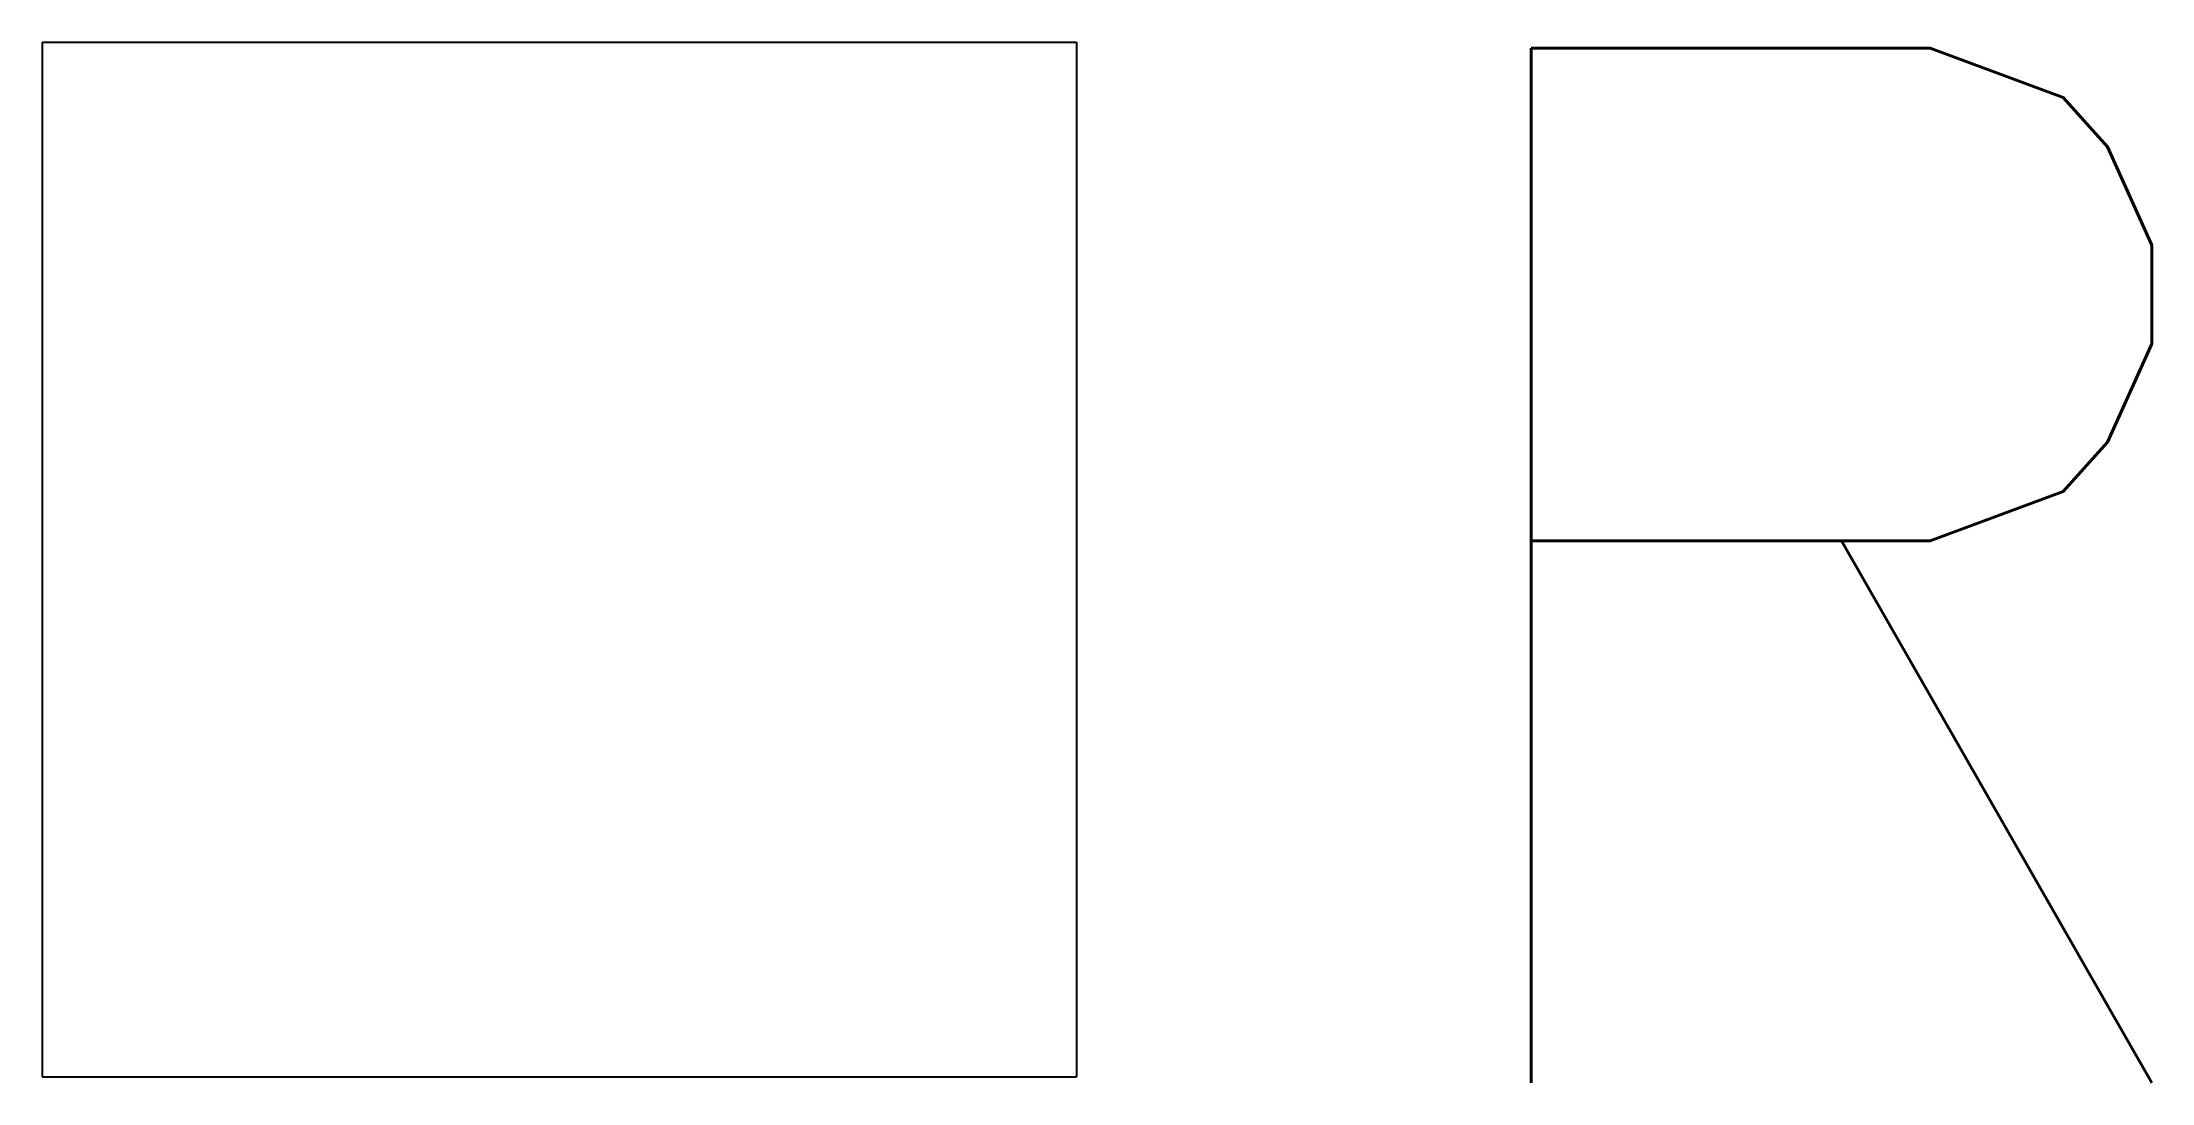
# Model space of a CAD drawing. Header units: millimetres. Extents: x -10196.777 to -10196.369, y -369.168 to -368.967.
import ezdxf

# ---------------------------------------------------------------- set-up
doc = ezdxf.new("R2010")
doc.units = ezdxf.units.MM
doc.header["$LTSCALE"] = 10
doc.layers.add('Tub_esgoto_símbolos', color=2, linetype='Continuous')
doc.styles.add('r80', font='romans.shx')

msp = doc.modelspace()

# ---------------------------------------------------------------- linework, layer by layer
at = {"layer": 'Tub_esgoto_símbolos'}
for p, q in [((-10196.77656, -368.96681), (-10196.77656, -369.16681)), ((-10196.77656, -368.96681), (-10196.57656, -368.96681)), ((-10196.57656, -368.96681), (-10196.57656, -369.16681)), ((-10196.77656, -369.16681), (-10196.57656, -369.16681))]:
    msp.add_line(p, q, dxfattribs=at)

# ---------------------------------------------------------------- texts
at = {"layer": 'Tub_esgoto_símbolos', "color": 1, "style": 'r80'}
msp.add_text('R', height=0.2, dxfattribs=at).set_placement((-10196.52297, -369.16797))

doc.saveas('drawing.dxf')
